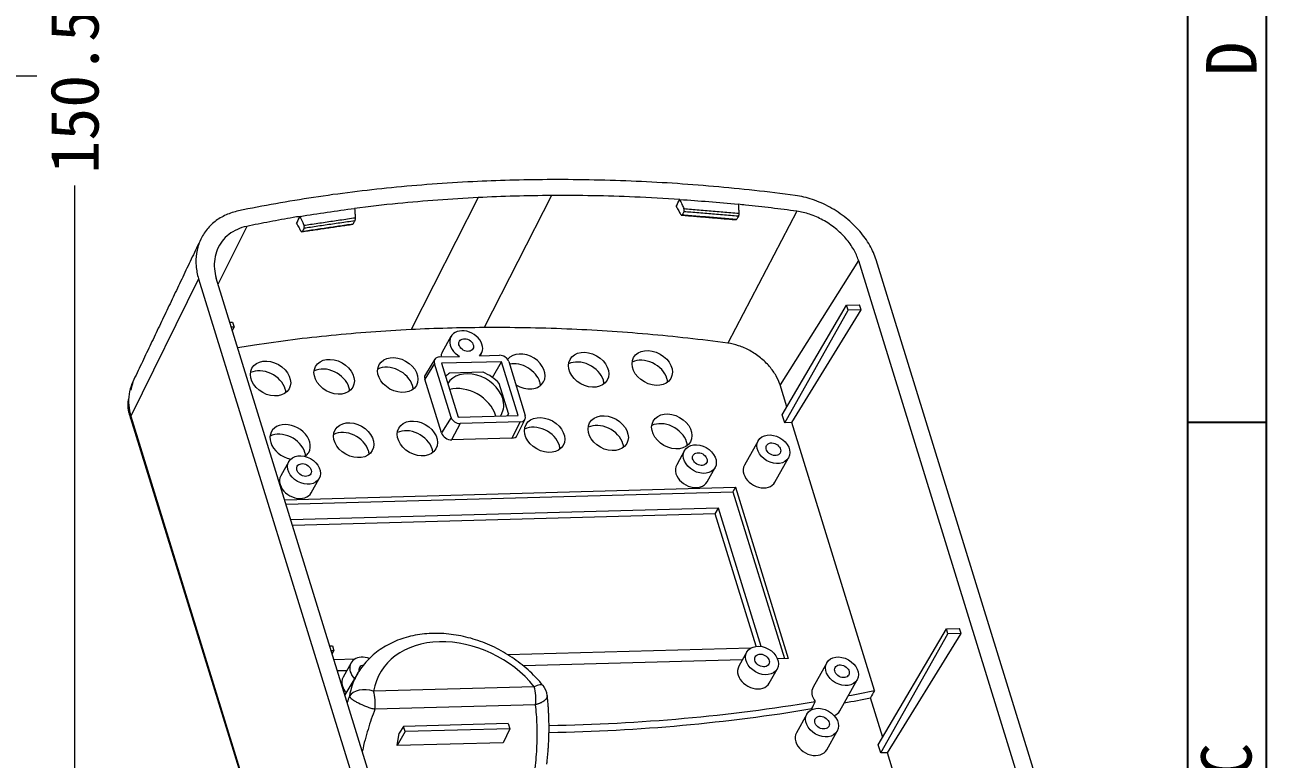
# Model space of a CAD drawing. Header units: inches. Extents: x 891 to 1249, y 156 to 796.
# Drawn here: x 1164.2 to 1228.3, y 657.6 to 695.5 of the extents above; entities that cross this region are included whole.
import ezdxf
from ezdxf.enums import TextEntityAlignment as Align
from ezdxf.lldxf.tags import DXFTag

# ---------------------------------------------------------------- set-up
doc = ezdxf.new("R2010")
doc.units = ezdxf.units.IN
doc.header["$MEASUREMENT"] = 0
doc.layers.add('10', color=7, linetype='Continuous', true_color=0xffffff)
doc.layers.add('50', color=7, linetype='Continuous')
doc.layers.add('dim', color=82, linetype='Continuous', lineweight=9)
doc.styles.add('宋体', font='SimSun.ttf', dxfattribs={"width": 0.7})
tags = doc.linetypes.add('PHANTOM', pattern=[2.5, 1.25, -0.25, 0.25, -0.25, 0.25, -0.25]).pattern_tags.tags
tags[14:15] = [DXFTag(74, 4), DXFTag(75, 0), DXFTag(340, '0'), DXFTag(46, 0.0), DXFTag(50, 0.0), DXFTag(44, 0.0), DXFTag(45, 0.0)]
tags[12:13] = [DXFTag(74, 4), DXFTag(75, 0), DXFTag(340, '0'), DXFTag(46, 0.0), DXFTag(50, 0.0), DXFTag(44, 0.0), DXFTag(45, 0.0)]
tags[10:11] = [DXFTag(74, 4), DXFTag(75, 0), DXFTag(340, '0'), DXFTag(46, 0.0), DXFTag(50, 0.0), DXFTag(44, 0.0), DXFTag(45, 0.0)]
tags[8:9] = [DXFTag(74, 4), DXFTag(75, 0), DXFTag(340, '0'), DXFTag(46, 0.0), DXFTag(50, 0.0), DXFTag(44, 0.0), DXFTag(45, 0.0)]
tags[6:7] = [DXFTag(74, 4), DXFTag(75, 0), DXFTag(340, '0'), DXFTag(46, 0.0), DXFTag(50, 0.0), DXFTag(44, 0.0), DXFTag(45, 0.0)]
tags[4:5] = [DXFTag(74, 4), DXFTag(75, 0), DXFTag(340, '0'), DXFTag(46, 0.0), DXFTag(50, 0.0), DXFTag(44, 0.0), DXFTag(45, 0.0)]
doc.dimstyles.new('2.5', dxfattribs={"dimtxt": 2.5, "dimasz": 2, "dimexe": 0.1, "dimexo": 0.1, "dimgap": 0.1, "dimtad": 0, "dimzin": 0, "dimdsep": 46, "dimtxsty": 'Standard', "dimcen": 0, "dimclrd": 4, "dimclre": 4, "dimclrt": 3, "dimadec": 1, "dimazin": 0, "dimtfac": 1, "dimtofl": 0, "dimtmove": 0, "dimatfit": 3, "dimfxl": 0.18, "dimtolj": 1, "dimtzin": 0, "dimlwd": 9, "dimlwe": 9, "dimarcsym": 0})

# ---------------------------------------------------------------- blocks, each defined once
blk = doc.blocks.new('7')
blk.add_line((2420.951, 384.693), (2415.951, 384.693))
for points in [[(2420.951, 241.193), (2010.951, 241.193), (2010.951, 528.193), (2420.951, 528.193)], [(2415.951, 246.193), (2015.951, 246.193), (2015.951, 523.193), (2415.951, 523.193)]]:
    blk.add_lwpolyline(points, close=True)
at = {"style": '宋体'}
for s, p in [('D', (2418.738, 407.794)), ('C', (2418.42, 363.233))]:
    blk.add_text(s, height=3.2, rotation=90, dxfattribs=at).set_placement(p, align=Align.MIDDLE)
blk = doc.blocks.new('*D110')
at = {"layer": 'Defpoints', "color": 0, "lineweight": 9}
for p in [(1114.911, 768.216), (1114.906, 617.671), (1166.802, 617.671)]:
    blk.add_point(p, dxfattribs=at)
at = {"layer": 'dim', "color": 4, "lineweight": 9}
for p, q in [((1115.011, 768.216), (1166.902, 768.216)), ((1166.802, 766.216), (1166.802, 698.669)), ((1166.802, 619.671), (1166.802, 687.219)), ((1115.006, 617.671), (1166.902, 617.671))]:
    blk.add_line(p, q, dxfattribs=at)
for points in [[(1166.469, 766.216), (1167.135, 766.216), (1166.802, 768.216)], [(1166.469, 619.671), (1167.135, 619.671), (1166.802, 617.671)]]:
    blk.add_solid(points, dxfattribs=at)
at = {"layer": 'dim', "color": 3, "lineweight": 9, "insert": (1166.802, 692.944), "char_height": 2.5, "attachment_point": 5, "rotation": 90}
blk.add_mtext('\\A1;150.54', dxfattribs=at)

msp = doc.modelspace()

# ---------------------------------------------------------------- linework, layer by layer
at = {"layer": '10', "color": 1, "linetype": 'PHANTOM', "lineweight": 9, "ltscale": 8}
msp.add_line((1064.979, 692.892), (1164.844, 692.892), dxfattribs=at)
at = {"layer": '10', "color": 7, "lineweight": 9}
for p, q in [((1187.631, 686.604), (1184.166, 679.785)), ((1191.427, 686.709), (1187.941, 679.889)), ((1204.089, 685.9), (1200.528, 679.085)), ((1175.679, 685.115), (1174.198, 682.144)), ((1207.272, 683.358), (1203.227, 676.926)), ((1207.272, 683.358), (1219.623, 643.365)), ((1220.537, 643.388), (1208.186, 683.383)), ((1173.193, 682.415), (1169.698, 675.309)), ((1173.193, 682.415), (1185.548, 642.413)), ((1186.46, 642.442), (1174.107, 682.44)), ((1203.337, 675.383), (1206.652, 681.045)), ((1206.652, 681.045), (1207.334, 681.064)), ((1206.733, 680.783), (1206.652, 681.045)), ((1207.415, 680.802), (1207.334, 681.064)), ((1203.462, 674.978), (1206.733, 680.783)), ((1203.825, 674.988), (1207.415, 680.802)), ((1207.415, 680.802), (1206.733, 680.783)), ((1174.809, 680.166), (1174.946, 680.17)), ((1175.027, 679.908), (1174.89, 679.904)), ((1174.939, 679.744), (1175.027, 679.908)), ((1174.946, 680.17), (1175.027, 679.908)), ((1186.228, 679.428), (1185.779, 678.625)), ((1185.639, 678.371), (1186.674, 678.4)), ((1187.707, 678.428), (1188.742, 678.457)), ((1187.732, 678.429), (1187.799, 678.547)), ((1185.375, 678.034), (1184.881, 677.23)), ((1185.398, 678.25), (1184.906, 677.473)), ((1186.235, 675.249), (1185.375, 678.034)), ((1188.843, 678.129), (1185.74, 678.044)), ((1185.74, 678.044), (1186.6, 675.259)), ((1188.374, 677.309), (1188.843, 678.129)), ((1189.703, 675.345), (1188.843, 678.129)), ((1189.208, 678.14), (1190.068, 675.355)), ((1185.741, 674.445), (1184.881, 677.23)), ((1187.882, 677.581), (1186.151, 677.533)), ((1189.202, 675.455), (1188.722, 677.009)), ((1203.577, 675.793), (1203.227, 676.926)), ((1169.685, 675.215), (1182.039, 635.214)), ((1169.698, 675.309), (1182.051, 635.312)), ((1186.235, 675.249), (1185.741, 674.445)), ((1186.6, 675.259), (1189.703, 675.345)), ((1189.651, 674.335), (1190.058, 675.16)), ((1203.462, 674.978), (1203.337, 675.383)), ((1186.702, 674.931), (1186.264, 674.089)), ((1189.804, 675.017), (1186.702, 674.931)), ((1189.804, 675.017), (1189.367, 674.175)), ((1203.825, 674.988), (1203.462, 674.978)), ((1208.1, 661.145), (1203.825, 674.988)), ((1189.367, 674.175), (1186.264, 674.089)), ((1202.094, 674.047), (1201.387, 672.786)), ((1198.295, 673.539), (1197.884, 672.805)), ((1202.957, 671.906), (1203.664, 673.167)), ((1177.854, 672.974), (1177.443, 672.24)), ((1199.454, 671.925), (1199.865, 672.658)), ((1179.013, 671.36), (1179.424, 672.094)), ((1177.64, 671), (1200.917, 671.643)), ((1177.709, 670.776), (1200.788, 671.413)), ((1200.917, 671.643), (1200.788, 671.413)), ((1200.788, 671.413), (1203.451, 662.791)), ((1200.917, 671.643), (1203.648, 662.797)), ((1200.037, 670.567), (1177.962, 669.957)), ((1199.879, 670.267), (1200.037, 670.567)), ((1202.244, 663.422), (1200.037, 670.567)), ((1199.879, 670.267), (1178.053, 669.664)), ((1201.991, 663.428), (1199.879, 670.267)), ((1208.298, 658.334), (1211.812, 664.336)), ((1211.812, 664.336), (1212.494, 664.355)), ((1211.893, 664.074), (1211.812, 664.336)), ((1212.575, 664.093), (1212.494, 664.355)), ((1208.426, 657.921), (1211.893, 664.074)), ((1208.77, 657.93), (1212.575, 664.093)), ((1212.575, 664.093), (1211.893, 664.074)), ((1179.97, 663.457), (1180.106, 663.461)), ((1180.187, 663.199), (1180.051, 663.195)), ((1180.1, 663.036), (1180.187, 663.199)), ((1180.106, 663.461), (1180.187, 663.199)), ((1189.148, 662.997), (1201.719, 663.344)), ((1201.508, 663.136), (1201.096, 662.403)), ((1180.188, 662.749), (1181.278, 662.779)), ((1181.066, 662.572), (1180.655, 661.838)), ((1201.28, 662.731), (1189.962, 662.419)), ((1202.666, 661.522), (1203.078, 662.256)), ((1203.648, 662.797), (1203.091, 662.781)), ((1205.635, 662.58), (1204.928, 661.319)), ((1180.839, 662.167), (1180.372, 662.154)), ((1181.415, 662.035), (1180.752, 660.923)), ((1206.305, 660.095), (1207.205, 661.7)), ((1190.527, 661.342), (1182.234, 661.113)), ((1190.595, 660.41), (1182.302, 660.181)), ((1208.525, 658.723), (1207.893, 660.771)), ((1204.607, 659.929), (1204.067, 658.967)), ((1183.784, 659.284), (1183.555, 658.94)), ((1189.186, 659.434), (1183.784, 659.284)), ((1183.865, 659.022), (1183.784, 659.284)), ((1189.267, 659.172), (1183.865, 659.022)), ((1189.267, 659.172), (1188.93, 658.449)), ((1189.186, 659.434), (1189.267, 659.172)), ((1205.637, 658.086), (1206.177, 659.049)), ((1183.865, 659.022), (1183.451, 658.297)), ((1183.451, 658.297), (1183.555, 658.94)), ((1188.93, 658.449), (1183.451, 658.297)), ((1208.426, 657.921), (1208.298, 658.334)), ((1208.77, 657.93), (1208.426, 657.921)), ((1214.596, 639.065), (1208.77, 657.93))]:
    msp.add_line(p, q, dxfattribs=at)
msp.add_arc((1190.206, 660.769), 1, 6.77925, 38.82113, dxfattribs=at)
for centre, major_axis, ratio, start_param, end_param in [((1187.014, 678.988), (0.785, -0.44), 0.753815, 6.062349, 10.986187), ((1185.74, 678.044), (0.349, -0.196), 0.753815, 2.241082, 3.811879), ((1186.564, 678.185), (-0.785, 0.44), 0.753815, 6.283127, 6.664606), ((1188.843, 678.129), (0.349, -0.196), 0.753815, 0.670286, 2.241082), ((1190.051, 677.621), (0.959, -0.538), 0.753815, 0, 3.010184), ((1176.589, 676.685), (1.036, -0.581), 0.753815, 0.670286, 2.659404), ((1179.874, 676.775), (1.036, -0.581), 0.753815, 0.670286, 2.659404), ((1183.159, 676.866), (1.036, -0.581), 0.753815, 0.670286, 2.659404), ((1189.73, 677.047), (1.036, -0.581), 0.753815, 0.670286, 2.41063), ((1193.015, 677.138), (1.036, -0.581), 0.753815, 0.670286, 2.659404), ((1196.3, 677.229), (1.036, -0.581), 0.753815, 0.670286, 2.659404), ((1185.291, 677.241), (-0.392, 0.22), 0.753815, 6.243105, 6.953471), ((1187.439, 676.19), (-1.675, 0.939), 0.753815, 5.899462, 6.07358), ((1187.439, 676.19), (1.396, -0.783), 0.753815, 0.670285, 3.111598), ((1187.439, 676.19), (-1.675, 0.939), 0.753815, 4.328665, 4.865888), ((1190.051, 677.621), (0.959, -0.538), 0.753815, 4.642536, 6.283185), ((1189.73, 677.047), (1.036, -0.581), 0.753815, 0.482182, 0.670286), ((1193.015, 677.138), (1.036, -0.581), 0.753815, 0.482182, 0.670286), ((1196.3, 677.229), (1.036, -0.581), 0.753815, 0.482182, 0.670286), ((1176.589, 676.685), (1.036, -0.581), 0.753815, 0.482182, 0.670286), ((1179.874, 676.775), (1.036, -0.581), 0.753815, 0.482182, 0.670286), ((1183.159, 676.866), (1.036, -0.581), 0.753815, 0.482182, 0.670286), ((1186.95, 675.319), (1.512, -0.848), 0.753815, 0.670286, 2.47415), ((1187.439, 676.19), (1.396, -0.783), 0.753815, 0, 0.670287), ((1186.6, 675.259), (0.349, -0.196), 0.753815, 3.811879, 5.382675), ((1187.439, 676.19), (1.396, -0.783), 0.753815, 4.51216, 4.569003), ((1186.95, 675.319), (1.512, -0.848), 0.753815, 0.635337, 0.670286), ((1187.439, 676.19), (1.396, -0.783), 0.753815, 6.196446, 6.283185), ((1187.439, 676.19), (-1.675, 0.939), 0.753815, 3.202522, 3.295092), ((1189.703, 675.345), (0.349, -0.196), 0.753815, 5.382675, 6.953471), ((1177.922, 673.981), (0.959, -0.538), 0.753815, 0, 3.811878), ((1177.601, 673.408), (1.036, -0.581), 0.753815, 0.670286, 2.659404), ((1180.886, 673.499), (1.036, -0.581), 0.753815, 0.670286, 2.659404), ((1184.171, 673.59), (1.036, -0.581), 0.753815, 0.670286, 2.659404), ((1186.151, 674.457), (-0.392, 0.22), 0.753815, 0.670286, 2.241082), ((1190.742, 673.771), (1.036, -0.581), 0.753815, 0.670286, 2.659404), ((1194.027, 673.862), (1.036, -0.581), 0.753815, 0.670286, 2.659404), ((1197.312, 673.953), (1.036, -0.581), 0.753815, 0.670286, 2.659404), ((1177.922, 673.981), (0.959, -0.538), 0.753815, 3.81188, 5.141854), ((1189.253, 674.542), (-0.392, 0.22), 0.753815, 2.241082, 3.181645), ((1190.742, 673.771), (1.036, -0.581), 0.753815, 0.482182, 0.670286), ((1194.027, 673.862), (1.036, -0.581), 0.753815, 0.482182, 0.670286), ((1197.312, 673.953), (1.036, -0.581), 0.753815, 0.482182, 0.670286), ((1177.601, 673.408), (1.036, -0.581), 0.753815, 0.482182, 0.670286), ((1177.922, 673.981), (0.959, -0.538), 0.753815, 5.950616, 6.283185), ((1180.886, 673.499), (1.036, -0.581), 0.753815, 0.482182, 0.670286), ((1184.171, 673.59), (1.036, -0.581), 0.753815, 0.482182, 0.670286), ((1198.669, 672.365), (0.785, -0.44), 0.753815, 3.141542, 3.811881), ((1202.172, 672.346), (0.785, -0.44), 0.753815, 3.141542, 3.811881), ((1178.228, 671.8), (0.785, -0.44), 0.753815, 3.141542, 3.811881), ((1198.669, 672.365), (0.785, -0.44), 0.753815, 3.811878, 6.283185), ((1202.172, 672.346), (0.785, -0.44), 0.753815, 3.811878, 6.283185), ((1178.228, 671.8), (0.785, -0.44), 0.753815, 3.811878, 6.283185), ((1186.881, 659.607), (-4.323, 2.424), 0.753815, 4.222464, 6.542851), ((1181.851, 662.132), (0.785, -0.44), 0.753815, 1.772789, 3.811878), ((1181.851, 662.132), (-0.349, 0.196), 0.753815, 0, 0.670284), ((1181.851, 662.132), (-0.349, 0.196), 0.753815, 5.449829, 6.283185), ((1201.881, 661.963), (0.785, -0.44), 0.753815, 3.141542, 3.811881), ((1181.44, 661.398), (0.785, -0.44), 0.753815, 3.141542, 3.811881), ((1186.565, 659.044), (-5.195, 2.913), 0.753815, 6.263147, 6.542861), ((1181.851, 662.132), (0.785, -0.44), 0.753815, 3.811878, 4.322878), ((1201.881, 661.963), (0.785, -0.44), 0.753815, 3.811878, 6.283185), ((1181.44, 661.398), (0.785, -0.44), 0.753815, 3.811878, 4.296075), ((1181.913, 660.54), (-0.985, 0.171), 0.635055, 4.491939, 6.045532), ((1181.913, 660.54), (0.028, -1), 0.408189, 1.191745, 2.170082), ((1190.206, 660.769), (0.779, 0.627), 0.309191, 0.007681, 0.915151), ((1190.206, 660.769), (-0.028, 1), 0.408189, 4.333338, 5.311675), ((1205.713, 660.879), (-0.785, 0.44), 0.753815, 6.283146, 7.345075), ((1167.888, 738.659), (84.441, -47.346), 0.753815, 5.549982, 5.566366), ((1167.888, 738.659), (84.441, -47.346), 0.753815, 5.370501, 5.529553), ((1167.695, 738.315), (84.468, -47.361), 0.753815, 5.549622, 5.56603), ((1167.695, 738.315), (84.468, -47.361), 0.753815, 5.372703, 5.52964), ((1205.52, 660.535), (-0.785, 0.44), 0.753815, 1.098073, 1.1508), ((1205.52, 660.535), (-0.785, 0.44), 0.753815, 2.590135, 3.14157), ((1204.852, 658.526), (0.785, -0.44), 0.753815, 3.141542, 3.811881), ((1204.852, 658.526), (0.785, -0.44), 0.753815, 3.811878, 6.283185)]:
    msp.add_ellipse(centre, major_axis=major_axis, ratio=ratio, start_param=start_param, end_param=end_param, dxfattribs=at)
for centre, major_axis in [((1187.014, 678.988), (-0.349, 0.196)), ((1176.91, 677.258), (0.959, -0.538)), ((1180.196, 677.348), (0.959, -0.538)), ((1183.481, 677.439), (0.959, -0.538)), ((1193.336, 677.711), (0.959, -0.538)), ((1196.621, 677.802), (0.959, -0.538)), ((1181.207, 674.072), (0.959, -0.538)), ((1184.493, 674.163), (0.959, -0.538)), ((1191.063, 674.344), (0.959, -0.538)), ((1194.348, 674.435), (0.959, -0.538)), ((1197.633, 674.526), (0.959, -0.538)), ((1202.879, 673.607), (0.785, -0.44)), ((1199.08, 673.098), (0.785, -0.44)), ((1202.879, 673.607), (-0.349, 0.196)), ((1178.639, 672.534), (0.785, -0.44)), ((1199.08, 673.098), (-0.349, 0.196)), ((1178.639, 672.534), (-0.349, 0.196)), ((1202.293, 662.696), (0.785, -0.44)), ((1202.293, 662.696), (-0.349, 0.196)), ((1206.42, 662.14), (-0.785, 0.44)), ((1206.42, 662.14), (0.349, -0.196)), ((1205.392, 659.489), (0.785, -0.44)), ((1205.392, 659.489), (-0.349, 0.196))]:
    msp.add_ellipse(centre, major_axis=major_axis, ratio=0.753815, dxfattribs=at)
for points, knots in [([(1187.356, 687.423), (1185.946, 687.353), (1183.178, 687.149), (1179.141, 686.646), (1176.535, 686.182), (1175.261, 685.916)], [0, 0, 0, 0, 0.340031, 0.67278, 1, 1, 1, 1]), ([(1204.01, 686.71), (1202.6, 686.9), (1199.762, 687.214), (1195.485, 687.488), (1192.633, 687.538), (1191.196, 687.529)], [0, 0, 0, 0, 0.325953, 0.657966, 1, 1, 1, 1]), ([(1187.631, 686.604), (1186.237, 686.535), (1184.098, 686.377), (1181.991, 686.138), (1181.251, 686.044)], [0, 0, 0, 0, 0.64663, 1, 1, 1, 1]), ([(1198.042, 686.508), (1197.265, 686.56), (1195.048, 686.679), (1192.848, 686.718), (1191.427, 686.709)], [0, 0, 0, 0, 0.349557, 1, 1, 1, 1]), ([(1208.187, 683.379), (1208.184, 683.387), (1208.106, 683.639), (1207.874, 684.158), (1207.351, 684.89), (1206.653, 685.566), (1205.821, 686.126), (1204.925, 686.523), (1204.307, 686.67), (1204.01, 686.71)], [0, 0, 0, 0, 0.000262, 0.155239, 0.323158, 0.498714, 0.674356, 0.843272, 1, 1, 1, 1]), ([(1181.251, 686.044), (1181.258, 685.957), (1181.264, 685.871), (1181.271, 685.784), (1181.276, 685.711), (1181.282, 685.637), (1181.287, 685.564)], [0, 0, 0, 0, 0.541087, 0.541087, 0.541087, 1, 1, 1, 1]), ([(1197.856, 686.142), (1197.9, 686.066), (1197.944, 685.99), (1197.988, 685.914), (1198.021, 685.857), (1198.054, 685.799), (1198.087, 685.741)], [0, 0, 0, 0, 0.568529, 0.568529, 0.568529, 1, 1, 1, 1]), ([(1198.042, 686.508), (1198.08, 686.422), (1198.119, 686.336), (1198.157, 686.25), (1198.189, 686.178), (1198.222, 686.105), (1198.254, 686.032)], [0, 0, 0, 0, 0.540902, 0.540902, 0.540902, 1, 1, 1, 1]), ([(1198.262, 685.872), (1198.266, 685.88), (1198.269, 685.889), (1198.272, 685.899), (1198.274, 685.91), (1198.275, 685.921), (1198.275, 685.934), (1198.275, 685.946), (1198.274, 685.959), (1198.272, 685.972), (1198.27, 685.986), (1198.267, 685.999), (1198.264, 686.007), (1198.261, 686.016), (1198.258, 686.025), (1198.254, 686.033)], [0, 0, 0, 0, 0.215174, 0.215174, 0.215174, 0.430099, 0.430099, 0.430099, 0.64891, 0.64891, 0.64891, 0.877049, 0.877049, 0.877049, 1, 1, 1, 1]), ([(1198.254, 686.032), (1198.384, 686.021), (1198.513, 686.01), (1198.642, 685.999), (1198.915, 685.977), (1199.187, 685.954), (1199.459, 685.931), (1199.732, 685.908), (1200.004, 685.885), (1200.276, 685.863), (1200.55, 685.84), (1200.825, 685.817), (1201.099, 685.795)], [0, 0, 0, 0, 0.136446, 0.136446, 0.136446, 0.423728, 0.423728, 0.423728, 0.71101, 0.71101, 0.71101, 1, 1, 1, 1]), ([(1201.065, 686.255), (1201.071, 686.168), (1201.078, 686.082), (1201.084, 685.995), (1201.089, 685.928), (1201.094, 685.861), (1201.099, 685.795)], [0, 0, 0, 0, 0.565227, 0.565227, 0.565227, 1, 1, 1, 1]), ([(1175.261, 685.916), (1175.031, 685.868), (1174.587, 685.724), (1174.014, 685.38), (1173.555, 684.916), (1173.232, 684.356), (1173.061, 683.734), (1173.04, 683.086), (1173.125, 682.636), (1173.192, 682.419), (1173.195, 682.41)], [0, 0, 0, 0, 0.134395, 0.276812, 0.424669, 0.574596, 0.722729, 0.865343, 0.999991, 1, 1, 1, 1]), ([(1178.434, 685.63), (1178.475, 685.538), (1178.515, 685.447), (1178.556, 685.355), (1178.583, 685.295), (1178.609, 685.235), (1178.636, 685.174)], [0, 0, 0, 0, 0.602518, 0.602518, 0.602518, 1, 1, 1, 1]), ([(1178.636, 685.174), (1178.748, 685.191), (1178.861, 685.207), (1178.973, 685.223), (1179.227, 685.261), (1179.48, 685.298), (1179.734, 685.335), (1179.988, 685.372), (1180.242, 685.41), (1180.496, 685.447), (1180.759, 685.486), (1181.023, 685.525), (1181.287, 685.564)], [0, 0, 0, 0, 0.127112, 0.127112, 0.127112, 0.414352, 0.414352, 0.414352, 0.701592, 0.701592, 0.701592, 1, 1, 1, 1]), ([(1181.273, 685.404), (1181.264, 685.403), (1181.255, 685.402), (1181.246, 685.4), (1181.005, 685.365), (1180.751, 685.327), (1180.497, 685.29), (1180.244, 685.252), (1179.99, 685.215), (1179.736, 685.178), (1179.482, 685.141), (1179.228, 685.103), (1178.975, 685.066), (1178.864, 685.05), (1178.753, 685.034), (1178.642, 685.018)], [0, 0, 0, 0, 0.000225, 0.000225, 0.000225, 0.291084, 0.291084, 0.291084, 0.581942, 0.581942, 0.581942, 0.872801, 0.872801, 0.872801, 1, 1, 1, 1]), ([(1181.26, 685.402), (1181.246, 685.377), (1181.232, 685.352), (1181.218, 685.326), (1181.204, 685.3), (1181.19, 685.274), (1181.175, 685.249)], [0, 0, 0, 0, 0.494663, 0.494663, 0.494663, 1, 1, 1, 1]), ([(1181.287, 685.564), (1181.288, 685.551), (1181.288, 685.538), (1181.287, 685.523), (1181.287, 685.509), (1181.285, 685.492), (1181.286, 685.482), (1181.276, 685.472), (1181.282, 685.465), (1181.271, 685.432), (1181.278, 685.447), (1181.264, 685.41), (1181.273, 685.429), (1181.258, 685.399), (1181.27, 685.42), (1181.261, 685.404)], [0, 0, 0, 0, 0.239818, 0.239818, 0.239818, 0.480052, 0.480052, 0.480052, 0.713534, 0.713534, 0.713534, 0.936193, 0.936193, 0.936193, 1, 1, 1, 1]), ([(1198.087, 685.741), (1198.094, 685.731), (1198.101, 685.721), (1198.108, 685.714), (1198.115, 685.707), (1198.123, 685.701), (1198.152, 685.699), (1198.173, 685.718)], [0, 0, 0, 0, 0.240423, 0.240423, 0.240423, 0.481223, 1, 1, 1, 1]), ([(1198.262, 685.872), (1198.247, 685.846), (1198.232, 685.821), (1198.218, 685.795), (1198.203, 685.77), (1198.188, 685.744), (1198.173, 685.718)], [0, 0, 0, 0, 0.496743, 0.496743, 0.496743, 1, 1, 1, 1]), ([(1198.173, 685.718), (1198.441, 685.696), (1198.708, 685.674), (1198.975, 685.652), (1199.243, 685.629), (1199.511, 685.607), (1199.778, 685.585), (1200.046, 685.562), (1200.313, 685.54), (1200.581, 685.517), (1200.716, 685.506), (1200.851, 685.494), (1200.987, 685.483)], [0, 0, 0, 0, 0.28499, 0.28499, 0.28499, 0.57034, 0.57034, 0.57034, 0.855689, 0.855689, 0.855689, 1, 1, 1, 1]), ([(1201.085, 685.636), (1201.075, 685.637), (1201.066, 685.637), (1201.057, 685.638), (1200.798, 685.66), (1200.525, 685.682), (1200.253, 685.705), (1199.98, 685.728), (1199.708, 685.75), (1199.436, 685.773), (1199.163, 685.796), (1198.891, 685.819), (1198.619, 685.842), (1198.5, 685.852), (1198.381, 685.862), (1198.262, 685.872)], [0, 0, 0, 0, 0.000215, 0.000215, 0.000215, 0.291116, 0.291116, 0.291116, 0.582017, 0.582017, 0.582017, 0.872918, 0.872918, 0.872918, 1, 1, 1, 1]), ([(1201.071, 685.637), (1201.057, 685.612), (1201.043, 685.586), (1201.029, 685.561), (1201.015, 685.535), (1201.001, 685.509), (1200.987, 685.483)], [0, 0, 0, 0, 0.494631, 0.494631, 0.494631, 1, 1, 1, 1]), ([(1201.099, 685.795), (1201.1, 685.783), (1201.1, 685.77), (1201.099, 685.757), (1201.098, 685.744), (1201.097, 685.728), (1201.096, 685.718), (1201.091, 685.709), (1201.094, 685.7), (1201.082, 685.671), (1201.09, 685.682), (1201.076, 685.648), (1201.084, 685.664), (1201.07, 685.635), (1201.081, 685.655), (1201.072, 685.639)], [0, 0, 0, 0, 0.227967, 0.227967, 0.227967, 0.455945, 0.455945, 0.455945, 0.683752, 0.683752, 0.683752, 0.911297, 0.911297, 0.911297, 1, 1, 1, 1]), ([(1207.274, 683.353), (1207.271, 683.362), (1207.213, 683.548), (1207.039, 683.94), (1206.635, 684.504), (1206.095, 685.028), (1205.454, 685.459), (1204.772, 685.76), (1204.309, 685.87), (1204.089, 685.9)], [0, 0, 0, 0, 0.000261, 0.155238, 0.323158, 0.498713, 0.674356, 0.843272, 1, 1, 1, 1]), ([(1175.679, 685.115), (1175.508, 685.08), (1175.176, 684.972), (1174.742, 684.712), (1174.39, 684.356), (1174.14, 683.924), (1174.008, 683.442), (1173.992, 682.943), (1174.056, 682.604), (1174.107, 682.44)], [0, 0, 0, 0, 0.134404, 0.27683, 0.424697, 0.574633, 0.722775, 0.865398, 1, 1, 1, 1]), ([(1178.248, 685.264), (1178.292, 685.189), (1178.336, 685.113), (1178.38, 685.037), (1178.41, 684.986), (1178.44, 684.934), (1178.47, 684.883)], [0, 0, 0, 0, 0.594648, 0.594648, 0.594648, 1, 1, 1, 1]), ([(1178.47, 684.883), (1178.475, 684.873), (1178.482, 684.864), (1178.489, 684.857), (1178.496, 684.851), (1178.524, 684.841), (1178.554, 684.863)], [0, 0, 0, 0, 0.228058, 0.228058, 0.228058, 1, 1, 1, 1]), ([(1178.554, 684.863), (1178.803, 684.9), (1179.052, 684.937), (1179.301, 684.974), (1179.55, 685.01), (1179.8, 685.047), (1180.049, 685.084), (1180.298, 685.12), (1180.548, 685.157), (1180.797, 685.193), (1180.923, 685.212), (1181.049, 685.23), (1181.175, 685.249)], [0, 0, 0, 0, 0.284959, 0.284959, 0.284959, 0.570266, 0.570266, 0.570266, 0.855573, 0.855573, 0.855573, 1, 1, 1, 1]), ([(1178.642, 685.018), (1178.627, 684.992), (1178.612, 684.967), (1178.598, 684.941), (1178.583, 684.915), (1178.568, 684.889), (1178.554, 684.863)], [0, 0, 0, 0, 0.496738, 0.496738, 0.496738, 1, 1, 1, 1]), ([(1178.642, 685.018), (1178.646, 685.026), (1178.65, 685.035), (1178.652, 685.046), (1178.654, 685.057), (1178.656, 685.069), (1178.656, 685.082), (1178.656, 685.095), (1178.654, 685.108), (1178.652, 685.121), (1178.651, 685.131), (1178.648, 685.139), (1178.641, 685.169), (1178.643, 685.148), (1178.64, 685.166), (1178.636, 685.174)], [0, 0, 0, 0, 0.227376, 0.227376, 0.227376, 0.454747, 0.454747, 0.454747, 0.682196, 0.682196, 0.682196, 0.909878, 0.909878, 0.909878, 1, 1, 1, 1]), ([(1184.166, 679.785), (1182.78, 679.716), (1180.059, 679.515), (1177.096, 679.146), (1175.505, 678.896), (1175.215, 678.848)], [0, 0, 0, 0, 0.455195, 0.900642, 1, 1, 1, 1]), ([(1200.528, 679.085), (1199.145, 679.271), (1196.359, 679.579), (1192.157, 679.849), (1189.354, 679.898), (1187.941, 679.889)], [0, 0, 0, 0, 0.325953, 0.657966, 1, 1, 1, 1]), ([(1203.228, 676.922), (1203.225, 676.931), (1203.178, 677.084), (1203.031, 677.414), (1202.687, 677.897), (1202.223, 678.346), (1201.676, 678.713), (1201.099, 678.969), (1200.711, 679.06), (1200.528, 679.085)], [0, 0, 0, 0, 0.000261, 0.155237, 0.323157, 0.498713, 0.674356, 0.843271, 1, 1, 1, 1]), ([(1169.801, 677.096), (1169.784, 677.062), (1169.692, 676.856), (1169.583, 676.459), (1169.565, 675.892), (1169.639, 675.501), (1169.697, 675.314), (1169.7, 675.305)], [0, 0, 0, 0, 0.065346, 0.390505, 0.703549, 0.999106, 1, 1, 1, 1]), ([(1191.033, 661.336), (1190.918, 661.482), (1190.577, 661.881), (1189.928, 662.484), (1189.064, 663.085), (1188.12, 663.562), (1187.125, 663.9), (1186.109, 664.087), (1185.102, 664.114), (1184.135, 663.976), (1183.243, 663.674), (1182.455, 663.22), (1181.816, 662.625), (1181.421, 662.109), (1181.289, 661.783), (1181.265, 661.719)], [0, 0, 0, 0, 0.0469, 0.13189, 0.217009, 0.302273, 0.387718, 0.473383, 0.55927, 0.645191, 0.730748, 0.815367, 0.898547, 0.980219, 1, 1, 1, 1]), ([(1180.981, 660.854), (1180.987, 660.841), (1180.997, 660.818), (1181.04, 660.767), (1181.089, 660.723), (1181.173, 660.66), (1181.27, 660.596), (1181.504, 660.467), (1181.796, 660.339), (1182.055, 660.25), (1182.199, 660.207), (1182.267, 660.19), (1182.302, 660.181)], [0, 0, 0, 0, 0.071128, 0.125373, 0.250529, 0.261024, 0.380973, 0.500912, 0.749466, 0.874623, 0.936833, 1, 1, 1, 1]), ([(1182.302, 660.181), (1182.172, 659.844), (1181.934, 659.15), (1181.734, 658.396), (1181.647, 658.003), (1181.644, 657.99)], [0, 0, 0, 0, 0.49154, 0.983081, 1, 1, 1, 1])]:
    msp.add_open_spline(points, degree=3, knots=knots, dxfattribs=at)
for points, degree in [([(1191.196, 687.529), (1190.55, 687.525), (1189.268, 687.502), (1187.992, 687.455), (1187.356, 687.423)], 3), ([(1191.427, 686.709), (1190.79, 686.705), (1189.521, 686.682), (1188.259, 686.635), (1187.631, 686.604)], 3), ([(1178.434, 685.63), (1179.365, 685.785), (1180.305, 685.923), (1181.251, 686.044)], 3), ([(1197.856, 686.142), (1197.918, 686.264), (1197.98, 686.386), (1198.042, 686.508)], 3), ([(1198.042, 686.508), (1199.047, 686.44), (1200.055, 686.357), (1201.065, 686.255)], 3), ([(1201.445, 686.216), (1201.319, 686.229), (1201.192, 686.242), (1201.065, 686.255)], 3), ([(1204.089, 685.9), (1203.651, 685.959), (1202.773, 686.071), (1201.889, 686.17), (1201.445, 686.216)], 3), ([(1178.084, 685.571), (1177.677, 685.501), (1176.868, 685.355), (1176.073, 685.197), (1175.679, 685.115)], 3), ([(1178.434, 685.63), (1178.317, 685.611), (1178.201, 685.591), (1178.084, 685.571)], 3), ([(1178.248, 685.264), (1178.31, 685.386), (1178.372, 685.508), (1178.434, 685.63)], 3), ([(1198.139, 685.697), (1199.551, 685.581), (1200.962, 685.461)], 2), ([(1200.987, 685.483), (1200.962, 685.461)], 1), ([(1178.526, 684.842), (1179.841, 685.036), (1181.154, 685.227)], 2), ([(1181.175, 685.249), (1181.154, 685.228)], 1), ([(1173.308, 684.457), (1169.799, 677.093)], 1), ([(1187.941, 679.889), (1187.307, 679.885), (1186.046, 679.863), (1184.791, 679.816), (1184.166, 679.785)], 3), ([(1169.812, 677.12), (1169.69, 676.65)], 1), ([(1169.592, 676.274), (1169.438, 675.762), (1169.706, 675.161)], 2), ([(1189.202, 675.455), (1189.186, 675.413), (1189.17, 675.371), (1189.154, 675.329)], 3), ([(1208.1, 661.145), (1208.031, 661.02), (1207.962, 660.896), (1207.893, 660.771)], 3), ([(1180.981, 660.854), (1180.942, 660.745), (1180.904, 660.636), (1180.867, 660.527)], 3), ([(1190.574, 657.117), (1190.622, 657.514), (1190.684, 658.287), (1190.688, 659.393), (1190.635, 660.078), (1190.595, 660.41)], 3), ([(1191.175, 657.337), (1191.4, 659.157), (1191.196, 660.914)], 2), ([(1204.867, 660.209), (1204.925, 660.331), (1204.983, 660.454), (1205.041, 660.577)], 3)]:
    msp.add_open_spline(points, degree=degree, dxfattribs=at)
for points, weights in [([(1169.686, 675.212), (1169.677, 675.242), (1169.682, 675.275), (1169.698, 675.309)], [1.02477490141, 1.05038823207, 1.09586166316, 1.1611951947]), ([(1191.198, 660.892), (1191.226, 660.699), (1190.979, 660.518), (1190.595, 660.41)], [1.01999366485, 0.958255242493, 1.03949834041, 1.2637229586])]:
    msp.add_rational_spline(points, weights, degree=3, dxfattribs=at)

# ---------------------------------------------------------------- block references
at = {"layer": '50', "color": 7, "linetype": 'Continuous', "lineweight": 9, "xscale": 0.8130166579023808, "yscale": 0.8130166579024234, "zscale": 0.8130166579022814}
msp.add_blockref('7', (-739.945, 362.23), dxfattribs=at)

# ---------------------------------------------------------------- dimensions: what is measured, and where the dimension line sits
at = {"layer": 'dim', "color": 4, "lineweight": 9}
dim = msp.add_linear_dim(base=(1166.802, 617.6715), p1=(1114.9108, 768.2158), p2=(1114.9061, 617.6715), angle=90, dimstyle='2.5', dxfattribs=at)
dim.commit()
dim.dimension.update_dxf_attribs({"geometry": '*D110', "text_midpoint": (1166.802, 692.9437)})

doc.saveas('drawing.dxf')
